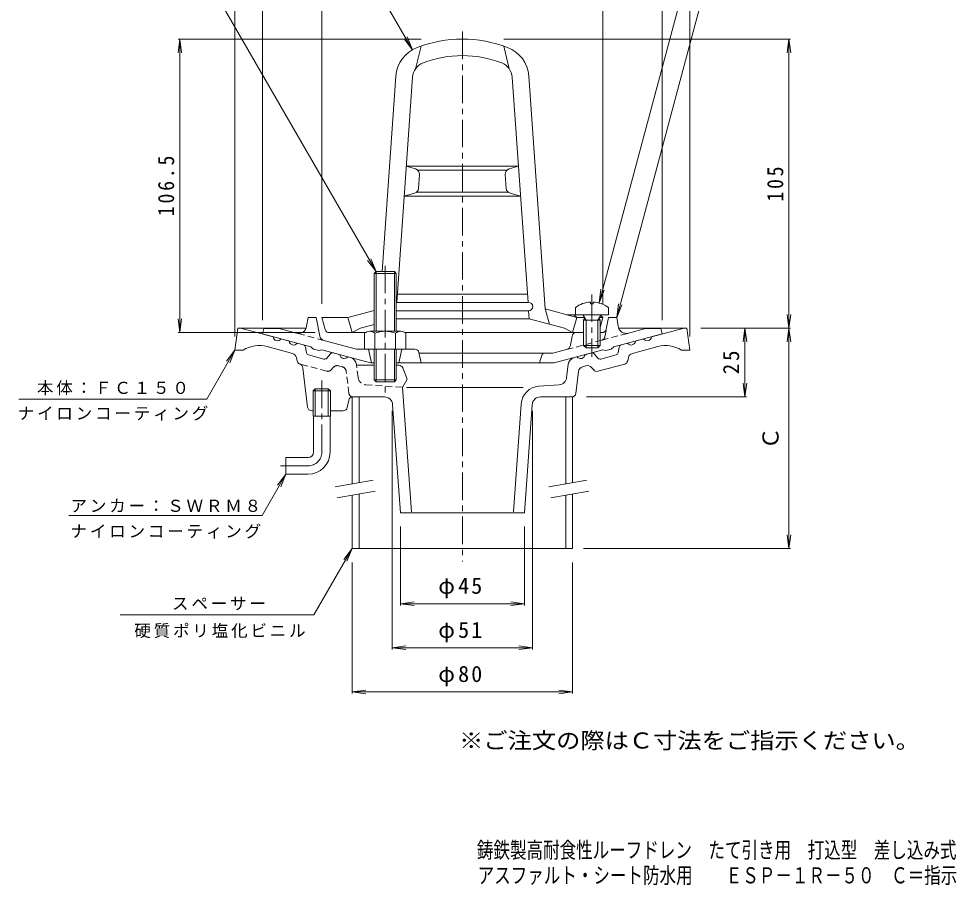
# Model space of a CAD drawing. Units: millimetres, scale not verified. Extents: x -192 to 148, y -231 to 261.
# Drawn here: x -191.8 to 148.3, y -230.5 to 83.9 of the extents above; entities that cross this region are included whole.
import ezdxf
from ezdxf.enums import TextEntityAlignment as Align

# ---------------------------------------------------------------- set-up
doc = ezdxf.new("R2010")
doc.units = ezdxf.units.MM
doc.header["$LTSCALE"] = 2
doc.linetypes.add('CHAIN1', pattern=[8, 5, -1, 1, -1])
doc.linetypes.add('DASHED1', pattern=[1.8, 1.2, -0.6])
for name, color, linetype, lineweight in [('0-0', 3, 'Continuous', 9), ('0-1', 2, 'Continuous', 9), ('0-2', 6, 'Continuous', 5), ('0-3', 4, 'Continuous', 9), ('0-4', 7, 'Continuous', 9), ('0-5', 7, 'Continuous', 9)]:
    doc.layers.add(name, color=color, linetype=linetype, lineweight=lineweight)
doc.layers.add('F-4', color=2, linetype='Continuous')
doc.layers.add('F-5', color=2, linetype='Continuous')
doc.styles.add('ＭＳ ゴシック', font='')
doc.styles.get('ＭＳ ゴシック').set_extended_font_data('MS Gothic')

msp = doc.modelspace()

# ---------------------------------------------------------------- linework, layer by layer
at = {"layer": '0-0', "linetype": 'CHAIN1'}
for p, q in [((-30.886, 79.202), (-30.886, -113.115)), ((-81.886, -73.385), (-81.886, -47.385)), ((-86.887, -78.385), (-97.886, -78.385))]:
    msp.add_line(p, q, dxfattribs=at)
at = {"layer": '0-0'}
for p, q in [((-113.386, -36.385), (-112.387, -28.385)), ((-112.387, -28.385), (-87.55, -28.385)), ((-111.386, -28.385), (-99.531, -31.561)), ((25.778, -28.385), (50.613, -28.385)), ((49.613, -28.385), (37.758, -31.561)), ((51.614, -36.385), (50.613, -28.385)), ((-96.633, -32.338), (-93.735, -33.114)), ((-88.537, -34.507), (-90.837, -33.891)), ((26.764, -34.507), (29.065, -33.891)), ((34.86, -32.338), (31.962, -33.114)), ((-113.386, -36.385), (-110.386, -36.385)), ((-92.557, -37.571), (-101.745, -35.109)), ((-87.391, -37.348), (-87.816, -35.273)), ((-77.683, -37.415), (-75.383, -38.032)), ((15.91, -37.415), (13.61, -38.032)), ((25.618, -37.348), (26.043, -35.273)), ((30.784, -37.571), (39.972, -35.109)), ((51.614, -36.385), (48.614, -36.385)), ((-91.115, -39.102), (-90.876, -40.269)), ((-81.103, -39.605), (-86.67, -38.113)), ((-78.69, -37.718), (-80.096, -39.302)), ((-71.504, -39.071), (-72.485, -38.808)), ((9.731, -39.071), (10.712, -38.808)), ((16.918, -37.718), (18.323, -39.302)), ((19.33, -39.605), (24.897, -38.113)), ((29.342, -39.102), (29.103, -40.269)), ((-87.045, -57.063), (-88.729, -42.977)), ((-69.268, -41.885), (-69.303, -41.603)), ((-62.886, -41.885), (-69.268, -41.885)), ((-53.902, -41.885), (-54.886, -41.885)), ((-52.509, -42.827), (-50.887, -46.885)), ((6.95, -46.325), (7.53, -41.603)), ((7.496, -41.885), (7.53, -41.604)), ((10.275, -52.067), (11.254, -44.099)), ((13.961, -42.079), (12.721, -42.411)), ((15.975, -42.684), (16.765, -43.575)), ((18.276, -44.028), (28.022, -41.417)), ((-50.887, -46.885), (-52.626, -49.885)), ((-84.246, -50.385), (-85.061, -51.185)), ((-79.526, -50.385), (-84.246, -50.385)), ((-84.246, -60.385), (-84.246, -50.385)), ((-78.711, -51.185), (-79.526, -50.385)), ((-79.526, -60.385), (-79.526, -50.385)), ((-52.626, -49.885), (-49.397, -95.1)), ((-51.098, -49.885), (-8.832, -49.885)), ((-3.086, -49.461), (4.182, -48.953)), ((-78.711, -51.185), (-85.061, -51.185)), ((-85.061, -60.385), (-85.061, -51.185)), ((-78.711, -60.385), (-78.711, -51.185)), ((-59.18, -53.385), (-70.657, -53.385)), ((-2.593, -53.385), (8.787, -53.385)), ((-72.128, -54.59), (-72.645, -57.179)), ((-56.187, -56.171), (-53.386, -95.385)), ((-9.579, -55.945), (-12.376, -95.1)), ((-5.585, -56.171), (-8.386, -95.385)), ((-85.555, -58.385), (-85.061, -58.385)), ((-78.711, -60.385), (-85.061, -60.385)), ((-84.886, -73.385), (-84.886, -60.385)), ((-78.886, -73.385), (-78.886, -60.385)), ((-78.711, -58.385), (-74.116, -58.385)), ((-94.886, -75.385), (-94.886, -81.385)), ((-86.886, -75.385), (-94.886, -75.385)), ((-86.886, -81.385), (-94.886, -81.385)), ((-8.386, -95.385), (-53.386, -95.385))]:
    msp.add_line(p, q, dxfattribs=at)
at = {"layer": '0-0', "linetype": 'DASHED1'}
for p, q in [((-80.049, -44.028), (-89.795, -41.417)), ((-77.748, -42.684), (-78.538, -43.575)), ((-75.734, -42.079), (-74.494, -42.411)), ((-72.048, -52.067), (-73.027, -44.099)), ((-68.723, -46.326), (-69.268, -41.885)), ((-65.955, -48.953), (-52.626, -49.885))]:
    msp.add_line(p, q, dxfattribs=at)
at = {"layer": '0-0'}
for centre, radius, start, end in [((-97.92, -31.346), 1.625, 187.62059, 322.3797), ((-92.125, -32.899), 1.625, 187.62059, 322.3797), ((30.352, -32.899), 1.625, 217.6203, 352.37941), ((36.147, -31.346), 1.625, 217.6203, 352.37941), ((-104.592, -45.734), 11, 74.99997, 121.79005), ((-88.795, -35.473), 1, 11.56538, 75.0005), ((-86.411, -37.147), 1, 191.56642, 255.0005), ((-77.942, -38.381), 1, 75.00078, 138.43498), ((16.169, -38.381), 1, 41.56502, 104.99922), ((24.639, -37.147), 1, 284.9995, 348.43358), ((27.022, -35.473), 1, 104.9995, 168.43462), ((42.819, -45.734), 11, 58.20995, 105.00003), ((-93.074, -39.503), 2, 11.56517, 75.0005), ((-89.407, -39.968), 1.5, 191.56601, 248.0509), ((-80.844, -38.639), 1, 255.0005, 318.43578), ((-73.772, -37.816), 1.625, 187.61911, 322.38022), ((-72.281, -41.969), 3, 6.99973, 74.99982), ((10.508, -41.969), 3, 105.00018, 173.00027), ((11.999, -37.816), 1.625, 217.61978, 352.38089), ((19.071, -38.639), 1, 221.56422, 284.9995), ((27.634, -39.968), 1.5, 285.00009, 348.43399), ((31.302, -39.503), 2, 104.9995, 168.43483), ((-90.715, -43.214), 2, 6.81956, 68.0513), ((-53.902, -43.385), 1.5, 21.80128, 90), ((13.239, -44.343), 2, 104.99963, 172.99988), ((14.479, -44.011), 2, 41.56493, 104.9995), ((17.887, -42.58), 1.5, 221.56496, 285.00009), ((3.973, -45.96), 3, 273.99982, 352.99992), ((-2.597, -56.444), 7, 93.99995, 175.91433), ((-70.657, -54.885), 1.5, 90, 168.68979), ((-59.18, -56.385), 3, 4.08546, 90), ((-2.593, -56.385), 3, 90, 175.91454), ((8.787, -51.885), 1.5, 270, 352.99948), ((-85.555, -56.885), 1.5, 186.81975, 270), ((-74.116, -56.885), 1.5, 270, 348.68979), ((-86.886, -73.385), 2, 270, 0), ((-86.886, -73.385), 8, 270, 0)]:
    msp.add_arc(centre, radius, start, end, dxfattribs=at)
at = {"layer": '0-0', "linetype": 'DASHED1'}
for centre, radius, start, end in [((-89.407, -39.968), 1.5, 248.0509, 254.99991), ((-79.66, -42.58), 1.5, 254.99991, 318.43504), ((-76.251, -44.011), 2, 75.0005, 138.43507), ((-75.012, -44.343), 2, 7.00012, 75.00037), ((-65.746, -45.96), 3, 187.00008, 266.00018), ((-70.559, -51.885), 1.5, 187.00052, 270)]:
    msp.add_arc(centre, radius, start, end, dxfattribs=at)
at = {"layer": '0-0', "linetype": 'CHAIN1'}
msp.add_arc((-86.887, -73.385), 5, 270, 0, dxfattribs=at)
at = {"layer": '0-1', "color": 4, "linetype": 'CHAIN1'}
msp.add_line((-58.886, -5.745), (-58.886, -52.111), dxfattribs=at)
at = {"layer": '0-1', "color": 4}
for p, q in [((-62.886, -29.528), (-62.886, -8.561)), ((-62.21, -29.528), (-62.21, -7.885)), ((-55.563, -29.528), (-55.563, -7.885)), ((-54.886, -29.528), (-54.886, -8.561)), ((-66.386, -30.25), (-66.386, -36.028)), ((-64.51, -29.528), (-53.263, -29.528)), ((-62.634, -30.25), (-62.634, -36.028)), ((-55.139, -30.25), (-55.139, -36.028)), ((-51.386, -30.25), (-51.386, -36.028)), ((-66.386, -36.028), (-51.386, -36.028)), ((-62.886, -36.028), (-62.886, -47.208)), ((-62.21, -36.028), (-62.21, -47.885)), ((-55.563, -36.028), (-55.563, -47.885)), ((-54.886, -36.028), (-54.886, -47.208))]:
    msp.add_line(p, q, dxfattribs=at)
at = {"layer": '0-1'}
for p, q in [((-87.38, -27.747), (-86.886, -24.528)), ((-83.886, -24.528), (-86.886, -24.528)), ((-82.619, -31.294), (-83.886, -24.528)), ((21.312, -28.804), (22.113, -24.528)), ((22.113, -24.528), (25.114, -24.528)), ((25.607, -27.747), (25.114, -24.528)), ((-103.387, -30.528), (-102.886, -28.528)), ((-97.328, -28.528), (-102.886, -28.528)), ((-91.121, -30.191), (-97.328, -28.528)), ((19.838, -30.028), (19.114, -30.028)), ((29.349, -30.191), (35.555, -28.528)), ((35.555, -28.528), (41.113, -28.528)), ((41.613, -30.528), (41.113, -28.528)), ((-81.17, -32.857), (-69.337, -36.028)), ((8.9, -31.276), (8.329, -34.618)), ((-82.887, -36.539), (-81.886, -36.289)), ((-64.2, -41.028), (-81.886, -36.289)), ((-48.116, -36.028), (-69.337, -36.028)), ((-64.886, -36.028), (-63.887, -41.028)), ((-52.886, -36.028), (-53.886, -41.028)), ((-46.645, -37.234), (-45.886, -41.028)), ((6.876, -36.213), (1.966, -37.528)), ((2.427, -41.028), (20.114, -36.289)), ((21.114, -36.539), (20.114, -36.289)), ((-30.886, -37.528), (-46.586, -37.528)), ((-30.886, -37.528), (1.966, -37.528)), ((-2.094, -38.253), (-2.886, -41.028)), ((-62.886, -41.028), (-64.2, -41.028)), ((-30.886, -41.028), (-54.886, -41.028)), ((-30.886, -41.028), (2.427, -41.028))]:
    msp.add_line(p, q, dxfattribs=at)
at = {"layer": '0-1', "linetype": 'DASHED1'}
for p, q in [((-81.17, -32.857), (-91.121, -30.191)), ((19.701, -32.776), (29.349, -30.191)), ((20.788, -31.603), (21.312, -28.804)), ((19.701, -32.776), (6.876, -36.213))]:
    msp.add_line(p, q, dxfattribs=at)
at = {"layer": '0-1', "color": 4}
for points in [[(-54.886, -8.561), (-62.886, -8.561), (-62.21, -7.885), (-55.563, -7.885)], [(-54.886, -47.208), (-62.886, -47.208), (-62.21, -47.885), (-55.563, -47.885)]]:
    msp.add_lwpolyline(points, close=True, dxfattribs=at)
at = {"layer": '0-1'}
for points in [[(-82.887, -36.539), (-84.887, -36.003), (-85.887, -35.217), (-103.387, -30.528)], [(21.114, -36.539), (23.114, -36.003), (24.114, -35.217), (41.613, -30.528)]]:
    msp.add_lwpolyline(points, dxfattribs=at)
for centre, radius, start, end in [((-90.345, -27.293), 3, 254.99973, 351.29286), ((10.379, -31.528), 1.5, 90, 170.30333), ((19.838, -28.528), 1.5, 270, 349.38435), ((28.572, -27.293), 3, 188.70714, 285.00027), ((-80.653, -30.926), 2, 190.61488, 254.99998), ((-48.116, -37.528), 1.5, 11.31021, 90), ((6.358, -34.281), 2, 285.00002, 350.3044), ((-1.132, -38.528), 1, 90, 164.05402)]:
    msp.add_arc(centre, radius, start, end, dxfattribs=at)
at = {"layer": '0-1', "color": 4}
for centre, radius, start, end in [((-64.51, -32.328), 2.8, 47.92557, 132.07463), ((-58.886, -39.618), 10.089, 68.19786, 111.80214), ((-53.263, -32.328), 2.8, 47.92572, 132.07428)]:
    msp.add_arc(centre, radius, start, end, dxfattribs=at)
at = {"layer": '0-1', "linetype": 'DASHED1'}
msp.add_arc((19.313, -31.327), 1.5, 285.00009, 349.38461, dxfattribs=at)
at = {"layer": '0-2'}
for p, q in [((-45.886, 73.957), (-47.886, 65.729)), ((-15.886, 73.957), (-13.886, 65.729)), ((-59.939, -7.885), (-54.977, 63.076)), ((-54.707, -19.078), (-48.991, 62.657)), ((-7.066, -19.078), (-12.781, 62.657)), ((-0.886, -21.448), (-6.796, 63.076)), ((-47.877, 29.387), (-51.263, 30.422)), ((-51.246, 30.422), (-10.528, 30.422)), ((-47.081, 28.922), (-14.69, 28.922)), ((-46.818, 22.31), (-46.466, 27.335)), ((-14.954, 22.31), (-15.305, 27.335)), ((-13.895, 29.387), (-10.509, 30.422)), ((-48.25, 20.53), (-52.032, 19.422)), ((-47.522, 20.922), (-14.25, 20.922)), ((-13.522, 20.53), (-9.74, 19.422)), ((-52.015, 19.422), (-9.758, 19.422)), ((-54.416, -16.078), (-7.357, -16.078)), ((-54.886, -19.078), (-6.856, -19.078)), ((15.635, -18.94), (15.635, -19.561)), ((16.593, -19.561), (15.635, -19.561)), ((16.593, -18.94), (16.593, -19.561)), ((-72.386, -24.528), (-62.886, -21.984)), ((-54.917, -22.078), (-6.856, -22.078)), ((-6.646, -25.078), (-6.856, -22.078)), ((10.614, -24.528), (-0.886, -21.448)), ((0.698, -26.975), (-0.886, -21.448)), ((22.113, -23.528), (6.88, -23.528)), ((10.614, -24.528), (9.614, -23.528)), ((10.114, -20.928), (10.114, -23.528)), ((13.984, -25.528), (12.932, -23.656)), ((18.244, -25.528), (19.296, -23.656)), ((20.114, -24.528), (19.113, -23.528)), ((22.113, -20.928), (22.113, -23.528)), ((-81.886, -24.528), (-72.386, -24.528)), ((-80.688, -28.923), (-81.886, -24.528)), ((-70.886, -30.028), (-72.386, -24.528)), ((-67.886, -28.374), (-62.886, -27.083)), ((-54.886, -25.078), (-6.646, -25.078)), ((13.422, -24.528), (10.614, -24.528)), ((13.114, -25.528), (13.555, -24.764)), ((13.114, -25.528), (19.114, -25.528)), ((13.114, -25.528), (13.114, -34.658)), ((13.984, -25.528), (13.984, -35.528)), ((18.244, -25.528), (18.244, -35.528)), ((19.114, -25.528), (18.673, -24.764)), ((20.114, -24.528), (18.805, -24.528)), ((19.114, -28.195), (20.114, -24.528)), ((19.114, -25.528), (19.114, -34.658)), ((-79.241, -30.028), (-66.107, -30.028)), ((-70.886, -30.028), (-67.886, -28.374)), ((-51.666, -30.028), (-30.886, -30.028)), ((13.114, -30.028), (-30.886, -30.028)), ((13.984, -35.528), (13.114, -34.658)), ((13.114, -34.658), (19.114, -34.658)), ((13.984, -35.528), (18.244, -35.528)), ((18.244, -35.528), (19.114, -34.658))]:
    msp.add_line(p, q, dxfattribs=at)
at = {"layer": '0-2', "linetype": 'CHAIN1'}
msp.add_line((16.113, -16.138), (16.113, -38.806), dxfattribs=at)
at = {"layer": '0-2'}
msp.add_lwpolyline([(10.614, -24.528), (9.114, -30.028), (6.114, -28.374), (-6.646, -25.078)], dxfattribs=at)
for centre, radius, start, end in [((-30.886, 30.472), 46, 90, 110.88283), ((-30.886, 30.472), 46, 69.11717, 90), ((-43.006, 62.238), 12, 110.88284, 175.99994), ((-18.767, 62.238), 12, 4.00006, 69.11716), ((-30.886, 30.472), 40, 90, 110.88284), ((-30.886, 30.472), 40, 69.11716, 90), ((-43.006, 62.238), 6, 110.88284, 175.99994), ((-18.767, 62.238), 6, 4.00006, 69.11716), ((-48.461, 27.474), 2, 356.0009, 73.00398), ((-13.31, 27.474), 2, 106.99602, 183.9991), ((-48.813, 22.45), 2, 286.33698, 355.99976), ((-12.959, 22.45), 2, 184.00024, 253.66302), ((-6.856, -20.578), 1.5, 270, 90), ((16.113, -28.928), 10, 92.74541, 126.86987), ((16.113, -28.928), 10, 53.13013, 87.25409), ((12.714, -23.778), 0.25, 29.32918, 90), ((19.514, -23.778), 0.25, 90, 150.67082), ((-79.241, -28.528), 1.5, 195.25516, 270)]:
    msp.add_arc(centre, radius, start, end, dxfattribs=at)
at = {"layer": '0-3'}
for p, q in [((-70.886, -53.385), (-70.886, -84.962)), ((-68.386, -53.385), (-70.886, -53.385)), ((-68.386, -53.385), (-68.386, -84.521)), ((6.614, -53.385), (9.113, -53.385)), ((6.614, -53.385), (6.614, -84.962)), ((9.113, -53.385), (9.113, -84.521)), ((-68.386, -88.582), (-68.386, -108.385)), ((6.614, -89.023), (6.614, -108.385)), ((9.113, -88.582), (9.113, -108.385))]:
    msp.add_line(p, q, dxfattribs=at)
at = {"layer": '0-3', "color": 7}
for p, q in [((-77, -86.04), (-63.213, -83.608)), ((0.5, -86.04), (14.287, -83.608)), ((-76.305, -89.979), (-62.518, -87.548)), ((1.195, -89.979), (14.982, -87.548))]:
    msp.add_line(p, q, dxfattribs=at)
at = {"layer": '0-3'}
msp.add_lwpolyline([(-70.886, -89.023), (-70.886, -108.385), (9.113, -108.385)], dxfattribs=at)
at = {"layer": '0-4'}
for p, q in [((-113.386, -31.385), (-113.386, 129.072)), ((51.614, -31.385), (51.614, 129.072)), ((-103.387, -25.528), (-103.387, 113.072)), ((41.613, -25.528), (41.613, 113.072)), ((-81.886, -19.528), (-81.886, 97.072)), ((20.114, -19.528), (20.114, 97.072)), ((-133.386, 76.472), (-134.039, 71.515)), ((-45.886, 76.472), (-133.986, 76.472)), ((-133.386, -30.028), (-133.386, 76.472)), ((-133.386, 76.472), (-132.734, 71.515)), ((-15.886, 76.472), (88.214, 76.472)), ((87.614, 76.472), (86.961, 71.515)), ((87.614, -28.385), (87.614, 76.472)), ((87.614, 76.472), (88.266, 71.515)), ((87.614, -28.385), (86.961, -23.427)), ((87.614, -28.385), (88.266, -23.427)), ((-133.386, -30.028), (-134.039, -25.071)), ((-133.386, -30.028), (-132.734, -25.071)), ((-84.241, -30.028), (-133.986, -30.028)), ((55.614, -28.385), (88.214, -28.385)), ((71.614, -28.385), (70.961, -33.342)), ((71.614, -53.385), (71.614, -28.385)), ((71.614, -28.385), (72.266, -33.342)), ((87.614, -28.385), (86.961, -33.342)), ((87.614, -108.385), (87.614, -28.385)), ((87.614, -28.385), (88.266, -33.342)), ((71.614, -53.385), (70.961, -48.427)), ((71.614, -53.385), (72.266, -48.427)), ((14.113, -53.385), (72.214, -53.385)), ((-56.386, -58.385), (-56.386, -144.985)), ((-5.386, -58.385), (-5.386, -144.985)), ((-53.386, -100.385), (-53.386, -128.985)), ((-8.386, -100.385), (-8.386, -128.985)), ((87.614, -108.385), (86.961, -103.427)), ((87.614, -108.385), (88.266, -103.427)), ((88.214, -108.385), (13.113, -108.385)), ((-70.886, -113.385), (-70.886, -160.985)), ((9.113, -113.385), (9.113, -160.985)), ((-53.386, -128.385), (-48.429, -127.732)), ((-53.386, -128.385), (-8.386, -128.385)), ((-53.386, -128.385), (-48.429, -129.037)), ((-8.386, -128.385), (-13.344, -127.732)), ((-8.386, -128.385), (-13.344, -129.037)), ((-56.386, -144.385), (-51.429, -143.732)), ((-56.386, -144.385), (-5.386, -144.385)), ((-56.386, -144.385), (-51.429, -145.037)), ((-5.386, -144.385), (-10.344, -143.732)), ((-5.386, -144.385), (-10.344, -145.037)), ((-70.886, -160.385), (-65.929, -159.732)), ((9.113, -160.385), (4.156, -159.732)), ((-70.886, -160.385), (9.113, -160.385)), ((-70.886, -160.385), (-65.929, -161.037)), ((9.113, -160.385), (4.156, -161.037))]:
    msp.add_line(p, q, dxfattribs=at)
at = {"layer": '0-5'}
for p, q in [((-49.006, 72.631), (-95.102, 152.472)), ((18.702, -19.269), (58.289, 128.472)), ((25.114, -24.528), (59.679, 104.472)), ((-62.21, -7.885), (-122.46, 96.472)), ((-49.006, 72.631), (-52.05, 76.597)), ((-49.006, 72.631), (-50.919, 77.25)), ((-62.21, -7.885), (-64.123, -3.265)), ((-62.21, -7.885), (-65.254, -3.918)), ((18.702, -19.269), (19.354, -14.312)), ((18.702, -19.269), (20.615, -14.65)), ((25.114, -24.528), (25.766, -19.571)), ((25.114, -24.528), (27.027, -19.909)), ((-113.386, -36.385), (-123.655, -54.171)), ((-113.386, -36.385), (-116.43, -40.351)), ((-113.386, -36.385), (-115.3, -41.004)), ((-191.841, -54.171), (-123.655, -54.171)), ((-94.886, -81.385), (-103.547, -96.385)), ((-94.886, -81.385), (-97.93, -85.351)), ((-94.886, -81.385), (-96.8, -86.004)), ((-173.614, -96.385), (-103.547, -96.385)), ((-70.886, -108.385), (-84.743, -132.385)), ((-70.886, -108.385), (-73.93, -112.351)), ((-70.886, -108.385), (-72.8, -113.004)), ((-84.743, -132.385), (-155.094, -132.385))]:
    msp.add_line(p, q, dxfattribs=at)

# ---------------------------------------------------------------- texts
at = {"layer": '0-4', "color": 2, "style": 'ＭＳ ゴシック'}
msp.add_text('Ｃ', height=5.865, rotation=90, dxfattribs=at).set_placement((85.614, -72.385), align=Align.BOTTOM_LEFT)
at = {"layer": '0-4', "color": 2, "char_height": 5.865, "attachment_point": 7, "rotation": 90, "style": 'ＭＳ ゴシック'}
for s, insert in [('\\T1.28;\\W0.9;106.5', (-135.386, 12.222)), ('\\T1.27;\\W0.9;105', (85.614, 17.544)), ('\\T1.27;\\W0.95;25', (69.614, -45.135))]:
    msp.add_mtext(s, dxfattribs=dict(at, insert=insert))
at = {"layer": '0-4', "color": 2, "char_height": 5.865, "attachment_point": 7, "style": 'ＭＳ ゴシック'}
for s, insert in [('\\T1.19;φ45', (-39.636, -126.385)), ('\\T1.19;φ51', (-39.636, -142.385)), ('\\T1.19;φ80', (-39.637, -158.385))]:
    msp.add_mtext(s, dxfattribs=dict(at, insert=insert))
at = {"layer": '0-5', "char_height": 4.399, "attachment_point": 7, "style": 'ＭＳ ゴシック'}
for s, insert in [('\\T1.17;本体：ＦＣ１５０', (-185.248, -52.751)), ('\\T1.17;ナイロンコーティング', (-192.248, -61.985)), ('\\T1.17;アンカー：ＳＷＲＭ８', (-173.08, -95.279)), ('\\T1.17;ナイロンコーティング', (-173.08, -104.757)), ('\\T1.17;スペーサー', (-136.243, -130.771)), ('\\T1.17;硬質ポリ塩化ビニル', (-149.915, -140.868))]:
    msp.add_mtext(s, dxfattribs=dict(at, insert=insert))
at = {"layer": 'F-4', "style": 'ＭＳ ゴシック', "width": 0.75}
for s, p in [('鋳鉄製高耐食性ルーフドレン\u3000たて引き用\u3000打込型\u3000差し込み式', (-25.603, -222.444)), ('アスファルト・シート防水用\u3000\u3000ＥＳＰ－１Ｒ－５０\u3000Ｃ＝指示', (-25.339, -231.622))]:
    msp.add_text(s, height=5.865, dxfattribs=at).set_placement(p, align=Align.BOTTOM_LEFT)
at = {"layer": 'F-5', "style": 'ＭＳ ゴシック', "width": 1.1}
msp.add_text('※ご注文の際はＣ寸法をご指示ください。', height=5.865, dxfattribs=at).set_placement((-32.074, -182.72), align=Align.BOTTOM_LEFT)

doc.saveas('drawing.dxf')
